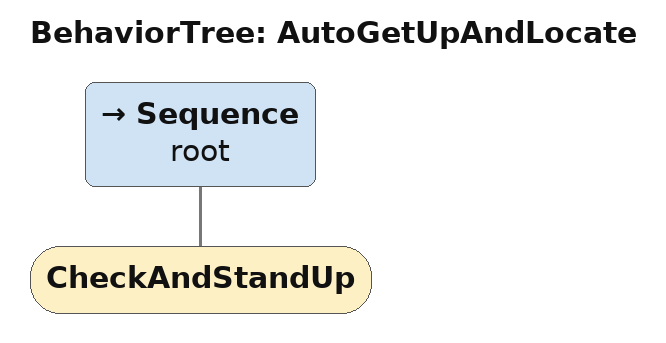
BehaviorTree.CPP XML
<root BTCPP_format="4" >
   <BehaviorTree ID="AutoGetUpAndLocate">
      <Sequence name="root">
         <CheckAndStandUp />
      </Sequence>
   </BehaviorTree>
</root>
